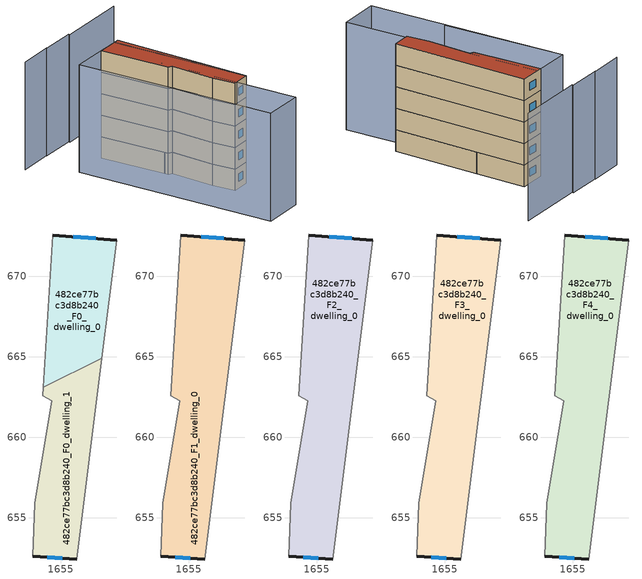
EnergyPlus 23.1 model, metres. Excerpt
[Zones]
482ce77bc3d8b240_F0_dwelling_0
 floor ground (EU_floor_Construction): 1658.48,672.25 1657.56,664.89 1653.93,663.11 1654.5,672.56 z0
 wall outside (EU_wall_Construction): 1658.48,672.25 1654.5,672.56 z0:3
 wall adiabatic (EU_wall_Construction): 1657.56,664.89 1658.48,672.25 / 1654.5,672.56 1653.93,663.11 z0:3
 wall to 482ce77bc3d8b240_F0_dwelling_1 (EU_wall_Construction): 1653.93,663.11 1657.56,664.89 z0:3
 window (EU_Window_Construction): 1657.19,672.35 1655.8,672.46 z0.98:2.02
482ce77bc3d8b240_F0_dwelling_1
 floor ground (EU_floor_Construction): 1657.56,664.89 1655.99,652.43 1653.27,652.61 1653.41,655.88 1654.44,662.25 1653.9,662.57 1653.93,663.11 z0
 wall outside (EU_wall_Construction): 1653.27,652.61 1655.99,652.43 z0:3
 wall adiabatic (EU_wall_Construction): 1653.93,663.11 1653.9,662.57 1654.44,662.25 1653.41,655.88 1653.27,652.61 / 1655.99,652.43 1657.56,664.89 z0:3
 window (EU_Window_Construction): 1654.16,652.55 1655.1,652.49 z0.98:2.02
482ce77bc3d8b240_F1_dwelling_0
 floor to 482ce77bc3d8b240_F0_dwelling_0 (EU_floor_Construction): 1658.48,672.25 1657.56,664.89 1653.93,663.11 1654.5,672.56 z3
 floor to 482ce77bc3d8b240_F0_dwelling_1 (EU_floor_Construction): 1657.56,664.89 1655.99,652.43 1653.27,652.61 1653.4,655.88 1654.44,662.25 1653.9,662.57 1653.93,663.11 z3
 wall outside (EU_wall_Construction): 1658.48,672.25 1654.5,672.56 / 1653.27,652.61 1655.99,652.43 z3:6
 wall adiabatic (EU_wall_Construction): 1655.99,652.43 1658.48,672.25 / 1654.5,672.56 1653.89,662.57 1654.44,662.25 1653.4,655.88 1653.27,652.61 z3:6
 window (EU_Window_Construction): 1657.19,672.35 1655.79,672.46 / 1654.15,652.55 1655.1,652.49 z3.98:5.02
482ce77bc3d8b240_F2_dwelling_0
 floor to 482ce77bc3d8b240_F1_dwelling_0 (EU_floor_Construction): 1658.48,672.25 1655.99,652.43 1653.27,652.61 1653.4,655.88 1654.44,662.25 1653.89,662.57 1654.5,672.56 z6
 wall outside (EU_wall_Construction): 1658.48,672.25 1654.5,672.56 / 1653.27,652.61 1655.99,652.43 z6:9
 wall adiabatic (EU_wall_Construction): 1655.99,652.43 1658.48,672.25 / 1654.5,672.56 1653.89,662.57 1654.44,662.25 1653.4,655.88 1653.27,652.61 z6:9
 window (EU_Window_Construction): 1657.19,672.35 1655.79,672.46 / 1654.15,652.55 1655.1,652.49 z6.98:8.02
482ce77bc3d8b240_F3_dwelling_0
 floor to 482ce77bc3d8b240_F2_dwelling_0 (EU_floor_Construction): 1658.48,672.25 1655.99,652.43 1653.27,652.61 1653.4,655.88 1654.44,662.25 1653.89,662.57 1654.5,672.56 z9
 wall outside (EU_wall_Construction): 1658.48,672.25 1654.5,672.56 / 1653.27,652.61 1655.99,652.43 z9:12
 wall adiabatic (EU_wall_Construction): 1655.99,652.43 1658.48,672.25 / 1654.5,672.56 1653.89,662.57 1654.44,662.25 1653.4,655.88 1653.27,652.61 z9:12
 window (EU_Window_Construction): 1657.19,672.35 1655.79,672.46 / 1654.15,652.55 1655.1,652.49 z9.98:11.02
482ce77bc3d8b240_F4_dwelling_0
 floor to 482ce77bc3d8b240_F3_dwelling_0 (EU_floor_Construction): 1658.48,672.25 1655.99,652.43 1653.27,652.61 1653.4,655.88 1654.44,662.25 1653.89,662.57 1654.5,672.56 z12
 wall outside (EU_wall_Construction): 1658.48,672.25 1654.5,672.56 / 1653.27,652.61 1655.99,652.43 z12:15
 wall adiabatic (EU_wall_Construction): 1655.99,652.43 1658.48,672.25 / 1654.5,672.56 1653.89,662.57 1654.44,662.25 1653.4,655.88 1653.27,652.61 z12:15
 window (EU_Window_Construction): 1657.19,672.35 1655.79,672.46 / 1654.15,652.55 1655.1,652.49 z12.98:14.02
 roof outside (EU_roof_Construction): 1655.99,652.43 1658.48,672.25 1654.5,672.56 1653.89,662.57 1654.44,662.25 1653.4,655.88 1653.27,652.61 z15
shading: 1655.99,652.43 1657.62,672.31 / 1649.31,672.97 1647.92,655.29 / 1657.23,678.66 1651.98,679.07 / 1652.15,679.13 1646.82,679.51 / 1667.88,677.67 1657.17,678.49 / 1646.87,644.15 1649.31,673 / 1649.31,673 1655.3,672.49 / 1655.3,672.49 1652.87,643.65 / 1652.87,643.65 1646.87,644.15 z0:15
[Building]
EU S2 Campaign: North Axis=0; Terrain=City; Solar Distribution=FullExterior
[Site:Location]
Bologna: Latitude=44.5; Longitude=11.25; Time Zone=1; Elevation=37
[SizingPeriod:WeatherFileDays]
AnnualSizingPeriod: Begin Month=1; Begin Day of Month=1; End Month=12; End Day of Month=31; Day of Week for Start Day=Monday; Use Weather File Daylight Saving Period=No; Use Weather File Rain and Snow Indicators=No
[MATERIAL]
EU_InternalMass_Material: Roughness=MediumRough; Thickness=0.1; Conductivity=1; Density=1800; Specific Heat=900; Thermal Absorptance=0.9; Solar Absorptance=0.7; Visible Absorptance=0.7
[MATERIAL:NOMASS] Roughness=MediumRough; Thermal Absorptance=0.9; Solar Absorptance=0.7; Visible Absorptance=0.7
Name | Thermal Resistance
EU_wall_NoMass | 0.905828
EU_roof_NoMass | 0.37593
EU_floor_NoMass | 0.67114
[WINDOWMATERIAL:SIMPLEGLAZINGSYSTEM]
EU_Window_SimpleGlazing: UFactor=4.52486; Solar Heat Gain Coefficient=0.85; Visible Transmittance=0.85
[CONSTRUCTION]
EU_wall_Construction: EU_wall_NoMass
EU_roof_Construction: EU_roof_NoMass
EU_floor_Construction: EU_floor_NoMass
EU_Window_Construction: EU_Window_SimpleGlazing
EU_InternalMass_Construction: EU_InternalMass_Material
[ZONE] Type=1; Multiplier=1; Ceiling Height=autocalculate; Floor Area=autocalculate; Part of Total Floor Area=Yes
Name | Volume
482ce77bc3d8b240_F0_dwelling_0 | 94.2715
482ce77bc3d8b240_F1_dwelling_0 | 196.244
482ce77bc3d8b240_F2_dwelling_0; 482ce77bc3d8b240_F3_dwelling_0; 482ce77bc3d8b240_F4_dwelling_0 | 196.26
482ce77bc3d8b240_F0_dwelling_1 | 101.955
[INTERNALMASS] Construction=EU_InternalMass_Construction
Name | Zone or ZoneList | Surface Area
482ce77bc3d8b240_F0_dwelling_0_EU_InternalMass | 482ce77bc3d8b240_F0_dwelling_0 | 31.423
482ce77bc3d8b240_F0_dwelling_1_EU_InternalMass | 482ce77bc3d8b240_F0_dwelling_1 | 33.987
482ce77bc3d8b240_F1_dwelling_0_EU_InternalMass | 482ce77bc3d8b240_F1_dwelling_0 | 65.4096
482ce77bc3d8b240_F2_dwelling_0_EU_InternalMass | 482ce77bc3d8b240_F2_dwelling_0 | 65.4096
482ce77bc3d8b240_F3_dwelling_0_EU_InternalMass | 482ce77bc3d8b240_F3_dwelling_0 | 65.4096
482ce77bc3d8b240_F4_dwelling_0_EU_InternalMass | 482ce77bc3d8b240_F4_dwelling_0 | 65.4096
[OTHEREQUIPMENT] Fuel Type=Electricity; Design Level Calculation Method=Watts/Area; Power per Zone Floor Area=1; Fraction Latent=0; Fraction Radiant=0; Fraction Lost=0; Carbon Dioxide Generation Rate=0; EndUse Subcategory=EU_Step8_InternalGains
Name | Zone or ZoneList or Space or SpaceList | Schedule
EU_Step8_InternalGain_482ce77bc3d8b240_F0_dwelling_0_f000 | 482ce77bc3d8b240_F0_dwelling_0 | EU_Step8_GainSchedule_482ce77bc3d8b240_F0_dwelling_0_f000
EU_Step8_InternalGain_482ce77bc3d8b240_F0_dwelling_1_f000 | 482ce77bc3d8b240_F0_dwelling_1 | EU_Step8_GainSchedule_482ce77bc3d8b240_F0_dwelling_1_f000
EU_Step8_InternalGain_482ce77bc3d8b240_F1_dwelling_0_f000 | 482ce77bc3d8b240_F1_dwelling_0 | EU_Step8_GainSchedule_482ce77bc3d8b240_F1_dwelling_0_f000
EU_Step8_InternalGain_482ce77bc3d8b240_F2_dwelling_0_f000 | 482ce77bc3d8b240_F2_dwelling_0 | EU_Step8_GainSchedule_482ce77bc3d8b240_F2_dwelling_0_f000
EU_Step8_InternalGain_482ce77bc3d8b240_F3_dwelling_0_f000 | 482ce77bc3d8b240_F3_dwelling_0 | EU_Step8_GainSchedule_482ce77bc3d8b240_F3_dwelling_0_f000
EU_Step8_InternalGain_482ce77bc3d8b240_F4_dwelling_0_f000 | 482ce77bc3d8b240_F4_dwelling_0 | EU_Step8_GainSchedule_482ce77bc3d8b240_F4_dwelling_0_f000
[ZONEVENTILATION:DESIGNFLOWRATE] Schedule=EU_AlwaysOn; Design Flow Rate Calculation Method=AirChanges/Hour; Air Changes per Hour=0.73129; Ventilation Type=Natural; Fan Pressure Rise=0; Fan Total Efficiency=1; Constant Term Coefficient=1; Temperature Term Coefficient=0; Velocity Term Coefficient=0; Velocity Squared Term Coefficient=0; Minimum Indoor Temperature=-100; Maximum Indoor Temperature=100; Delta Temperature=-100; Minimum Outdoor Temperature=-100; Maximum Outdoor Temperature=100; Maximum Wind Speed=40
Name | Zone or ZoneList or Space or SpaceList
EU_ConstantAir_482ce77bc3d8b240_F0_dwelling_0 | 482ce77bc3d8b240_F0_dwelling_0
EU_ConstantAir_482ce77bc3d8b240_F0_dwelling_1 | 482ce77bc3d8b240_F0_dwelling_1
EU_ConstantAir_482ce77bc3d8b240_F1_dwelling_0 | 482ce77bc3d8b240_F1_dwelling_0
EU_ConstantAir_482ce77bc3d8b240_F2_dwelling_0 | 482ce77bc3d8b240_F2_dwelling_0
EU_ConstantAir_482ce77bc3d8b240_F3_dwelling_0 | 482ce77bc3d8b240_F3_dwelling_0
EU_ConstantAir_482ce77bc3d8b240_F4_dwelling_0 | 482ce77bc3d8b240_F4_dwelling_0
[HVACTEMPLATE:THERMOSTAT] Constant Heating Setpoint=20; Constant Cooling Setpoint=50
EU_HeatOnly_482ce77bc3d8b240_F0_dwelling_0; EU_HeatOnly_482ce77bc3d8b240_F0_dwelling_1; EU_HeatOnly_482ce77bc3d8b240_F1_dwelling_0; EU_HeatOnly_482ce77bc3d8b240_F2_dwelling_0; EU_HeatOnly_482ce77bc3d8b240_F3_dwelling_0; EU_HeatOnly_482ce77bc3d8b240_F4_dwelling_0
[HVACTEMPLATE:ZONE:IDEALLOADSAIRSYSTEM] System Availability Schedule=EU_AlwaysOn; Maximum Heating Supply Air Temperature=50; Minimum Cooling Supply Air Temperature=13; Maximum Heating Supply Air Humidity Ratio=0.0156; Minimum Cooling Supply Air Humidity Ratio=0.0077; Heating Limit=NoLimit; Cooling Limit=NoLimit; Heating Availability Schedule=EU_AlwaysOn; Cooling Availability Schedule=EU_CoolingOff; Dehumidification Control Type=ConstantSensibleHeatRatio; Cooling Sensible Heat Ratio=0.7; Dehumidification Setpoint=60; Humidification Control Type=None; Humidification Setpoint=30; Outdoor Air Method=None; Outdoor Air Flow Rate per Person=0.00944; Outdoor Air Flow Rate per Zone Floor Area=0; Outdoor Air Flow Rate per Zone=0; Demand Controlled Ventilation Type=None; Outdoor Air Economizer Type=NoEconomizer; Heat Recovery Type=None; Sensible Heat Recovery Effectiveness=0.7; Latent Heat Recovery Effectiveness=0.65
Name | Template Thermostat
482ce77bc3d8b240_F0_dwelling_0 | EU_HeatOnly_482ce77bc3d8b240_F0_dwelling_0
482ce77bc3d8b240_F0_dwelling_1 | EU_HeatOnly_482ce77bc3d8b240_F0_dwelling_1
482ce77bc3d8b240_F1_dwelling_0 | EU_HeatOnly_482ce77bc3d8b240_F1_dwelling_0
482ce77bc3d8b240_F2_dwelling_0 | EU_HeatOnly_482ce77bc3d8b240_F2_dwelling_0
482ce77bc3d8b240_F3_dwelling_0 | EU_HeatOnly_482ce77bc3d8b240_F3_dwelling_0
482ce77bc3d8b240_F4_dwelling_0 | EU_HeatOnly_482ce77bc3d8b240_F4_dwelling_0
[SIZING:ZONE] Zone Cooling Design Supply Air Temperature Input Method=SupplyAirTemperature; Zone Cooling Design Supply Air Temperature=13; Zone Heating Design Supply Air Temperature Input Method=SupplyAirTemperature; Zone Heating Design Supply Air Temperature=50; Zone Cooling Design Supply Air Humidity Ratio=0.008; Zone Heating Design Supply Air Humidity Ratio=0.008; Cooling Design Air Flow Method=DesignDay; Cooling Design Air Flow Rate=0; Cooling Minimum Air Flow per Zone Floor Area=0.000762; Cooling Minimum Air Flow=0; Cooling Minimum Air Flow Fraction=0.2; Heating Design Air Flow Method=DesignDay; Heating Design Air Flow Rate=0; Heating Maximum Air Flow per Zone Floor Area=0.002032; Heating Maximum Air Flow=0.141576; Heating Maximum Air Flow Fraction=0.3; Account for Dedicated Outdoor Air System=No; Dedicated Outdoor Air System Control Strategy=NeutralSupplyAir; Dedicated Outdoor Air Low Setpoint Temperature for Design=autosize; Dedicated Outdoor Air High Setpoint Temperature for Design=autosize; Zone Load Sizing Method=Sensible Load Only No Latent Load; Zone Latent Cooling Design Supply Air Humidity Ratio Input Method=HumidityRatioDifference; Zone Cooling Design Supply Air Humidity Ratio Difference=0.005; Zone Latent Heating Design Supply Air Humidity Ratio Input Method=HumidityRatioDifference; Zone Humidification Design Supply Air Humidity Ratio Difference=0.005
482ce77bc3d8b240_F0_dwelling_0; 482ce77bc3d8b240_F0_dwelling_1; 482ce77bc3d8b240_F1_dwelling_0; 482ce77bc3d8b240_F2_dwelling_0; 482ce77bc3d8b240_F3_dwelling_0; 482ce77bc3d8b240_F4_dwelling_0
[SCHEDULE:CONSTANT]
Name | Hourly Value
EU_AlwaysOn | 1
EU_CoolingOff | 0
[SCHEDULE:FILE] Column Number=1; Rows to Skip at Top=0; Number of Hours of Data=8760; Column Separator=Comma; Interpolate to Timestep=No; Minutes per Item=60; Adjust Schedule for Daylight Savings=Yes
Name | File
EU_Step8_GainSchedule_482ce77bc3d8b240_F0_dwelling_0_f000 | ../../schedules/482ce77bc3d8b240/482ce77bc3d8b240_F0_dwelling_0_f000_gain.csv
EU_Step8_GainSchedule_482ce77bc3d8b240_F0_dwelling_1_f000 | ../../schedules/482ce77bc3d8b240/482ce77bc3d8b240_F0_dwelling_1_f000_gain.csv
EU_Step8_GainSchedule_482ce77bc3d8b240_F1_dwelling_0_f000 | ../../schedules/482ce77bc3d8b240/482ce77bc3d8b240_F1_dwelling_0_f000_gain.csv
EU_Step8_GainSchedule_482ce77bc3d8b240_F2_dwelling_0_f000 | ../../schedules/482ce77bc3d8b240/482ce77bc3d8b240_F2_dwelling_0_f000_gain.csv
EU_Step8_GainSchedule_482ce77bc3d8b240_F3_dwelling_0_f000 | ../../schedules/482ce77bc3d8b240/482ce77bc3d8b240_F3_dwelling_0_f000_gain.csv
EU_Step8_GainSchedule_482ce77bc3d8b240_F4_dwelling_0_f000 | ../../schedules/482ce77bc3d8b240/482ce77bc3d8b240_F4_dwelling_0_f000_gain.csv
